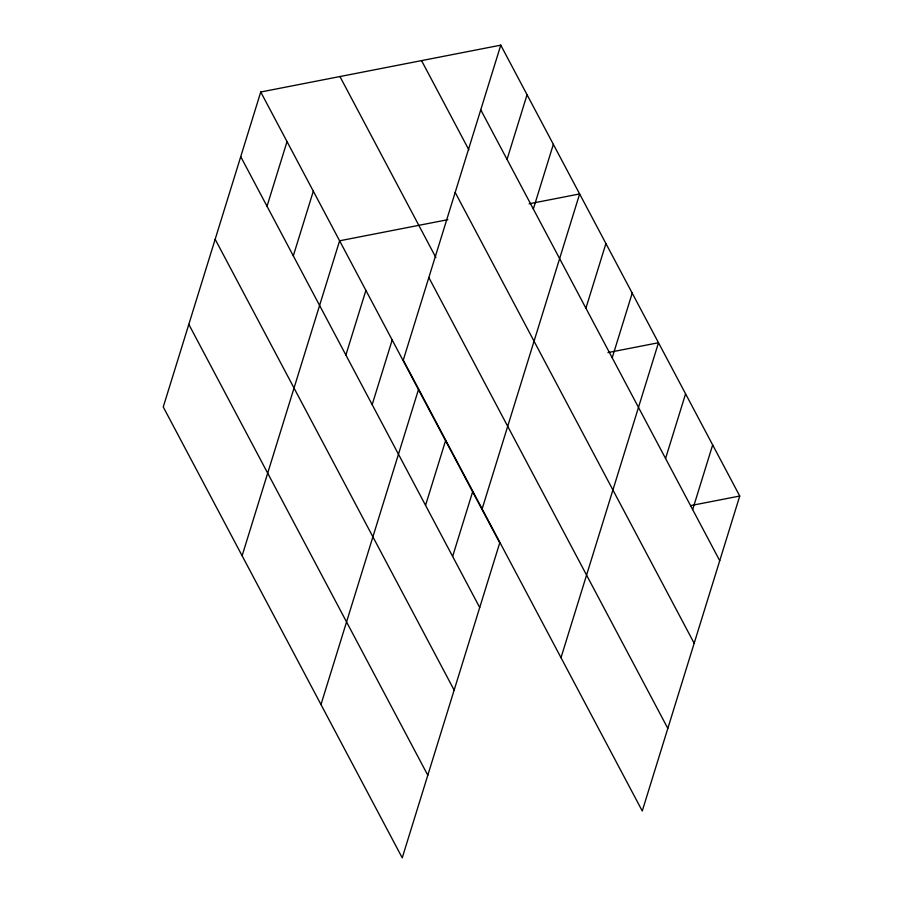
<?xml version="1.0" encoding="UTF-8"?>
<svg xmlns="http://www.w3.org/2000/svg" width="903" height="903" viewBox="0 0 903 903"><rect width="100%" height="100%" fill="white"/><g stroke="black" fill="none" stroke-linecap="round" stroke-linejoin="round"><path stroke-width="1.35" d="M260.741 92.004L163.251 406.971L402.23 857.85L499.731 542.884L260.741 92.004L500.77 45.15L739.749 496.029L642.259 810.996L403.269 360.116L500.77 45.15M267.017 206.256L287.03 141.602M293.306 255.854L313.318 191.199M242.117 555.763L339.607 240.796L447.865 219.666M345.883 355.048L365.896 290.394M372.171 404.646L392.184 339.991M320.983 704.554L418.473 389.588M507.046 159.402L527.059 94.747M425.55 505.341L445.563 440.687M533.334 208.999L553.347 144.345M452.629 556.44L472.641 491.785M482.134 508.908L579.636 193.942L529.102 203.807M585.912 308.194L605.924 243.539M612.2 357.791L632.213 293.136M561 657.689L658.501 342.734L607.967 352.599M665.567 458.487L685.58 393.832M692.657 509.585L712.67 444.931M690.592 505.624L739.749 496.029M480.746 109.805L719.736 560.684M421.554 60.614L468.883 149.887M455.18 192.407L694.17 643.286M339.946 76.541L435.901 257.569M428.835 277.514L667.825 728.394M240.729 156.659L479.719 607.538M215.162 239.261L454.153 690.14M188.817 324.369L427.808 775.248"/></g></svg>
